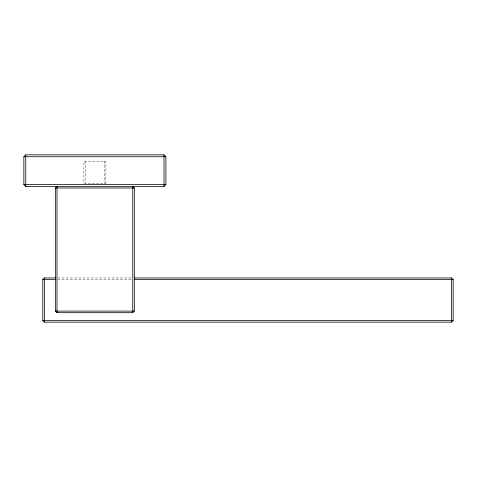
<?xml version="1.0" encoding="UTF-8"?>
<svg xmlns="http://www.w3.org/2000/svg" width="477" height="477" viewBox="0 0 477 477"><rect width="100%" height="100%" fill="white"/><g stroke="black" fill="none" stroke-linecap="round" stroke-linejoin="round"><path stroke-width="0.36" stroke-dasharray="2.38 1.79" d="M83.88 183.257L105.87 183.257M57.735 277.96L132.01 277.96M57.735 279.534L132.01 279.534M105.87 183.442L105.87 161.16L83.88 161.16L83.88 183.442M104.236 161.16L104.236 183.257M85.514 161.16L85.514 183.257"/><path stroke-width="0.72" d="M23.85 156.742L25.746 154.852L164.005 154.852L165.901 156.742L165.901 184.521L164.005 186.418L25.746 186.418L23.85 184.521L23.85 156.742L165.901 156.742M56.996 312.679L55.415 311.099L55.415 187.992L56.996 186.418L56.996 312.679L132.755 312.679L134.329 311.099L134.329 187.992L132.755 186.418L132.755 312.679M134.442 277.96L451.57 277.96L453.15 279.534L453.15 320.574L451.57 322.148L44.367 322.148L42.787 320.574L42.787 279.534L44.367 277.96L55.535 277.96M23.85 184.521L165.901 184.521M55.415 187.992L134.329 187.992M42.787 279.534L55.535 279.534M134.442 279.534L453.15 279.534M55.415 311.099L134.329 311.099M42.787 320.574L453.15 320.574M451.57 277.96L451.57 322.148M164.005 154.852L164.005 186.418M44.367 277.96L44.367 322.148M25.746 154.852L25.746 186.418"/></g></svg>
